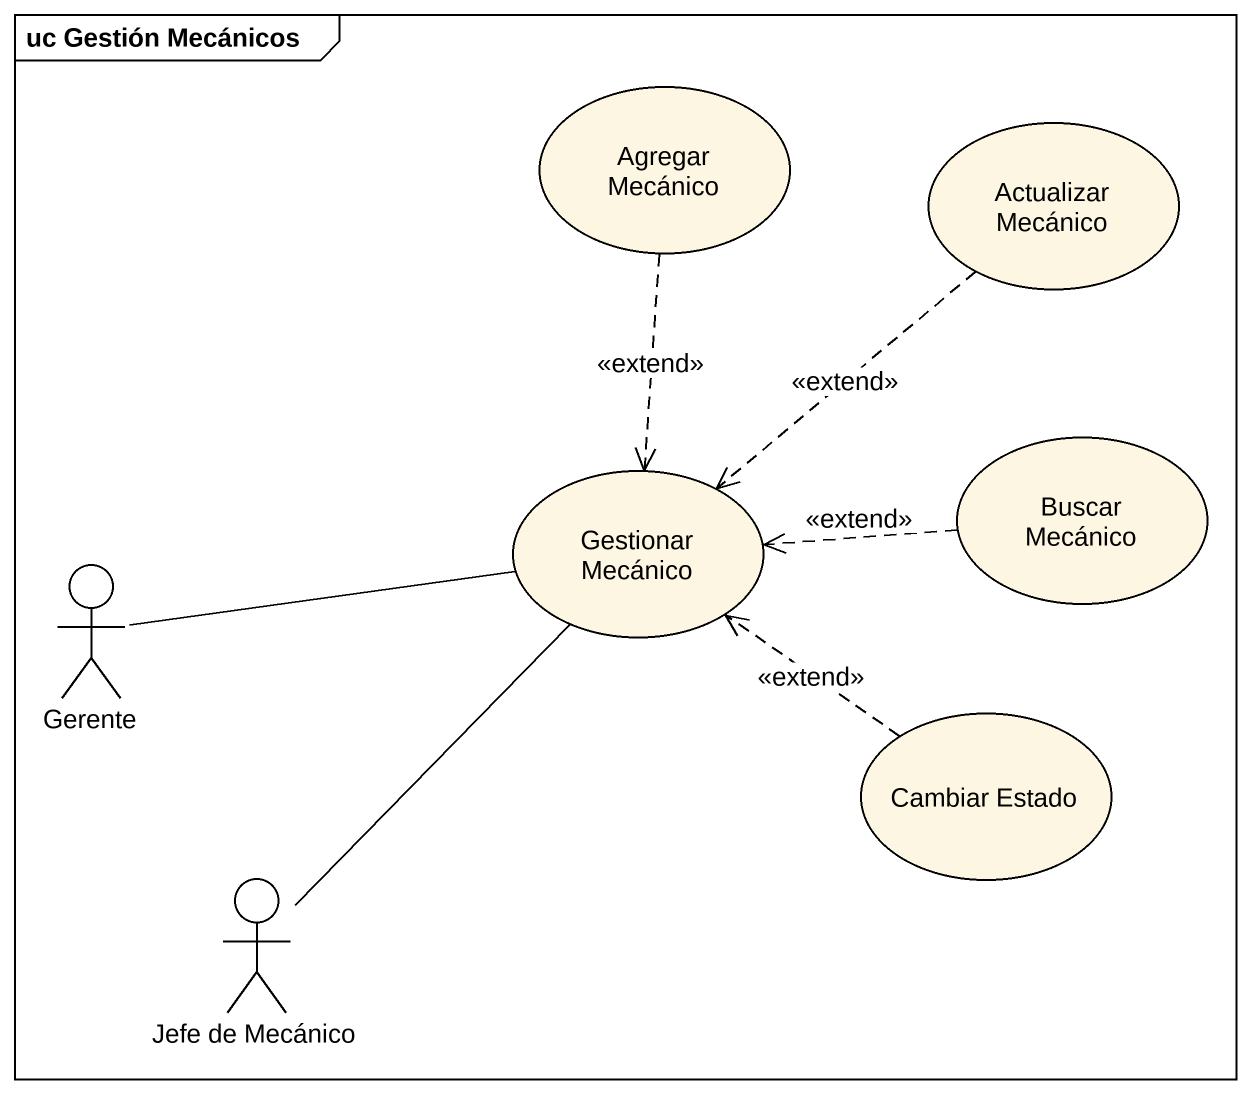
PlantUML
@startuml
mainframe uc Gestión Mecánicos
usecase "Agregar Mecánico" as Agregar_Mecánico
usecase "Actualizar Mecánico" as Actualizar_Mecánico
usecase "Buscar Mecánico" as Buscar_Mecánico
usecase "Gestionar Mecánico" as Gestionar_Mecánico
actor Gerente
usecase "Cambiar Estado" as Cambiar_Estado
actor "Jefe de Mecánico" as Jefe_de_Mecánico
Agregar_Mecánico ..> Gestionar_Mecánico : <<extend>>
Actualizar_Mecánico ..> Gestionar_Mecánico : <<extend>>
Buscar_Mecánico .left.> Gestionar_Mecánico : <<extend>>
Gerente -right- Gestionar_Mecánico
Cambiar_Estado .up.> Gestionar_Mecánico : <<extend>>
Jefe_de_Mecánico -up- Gestionar_Mecánico
@enduml
